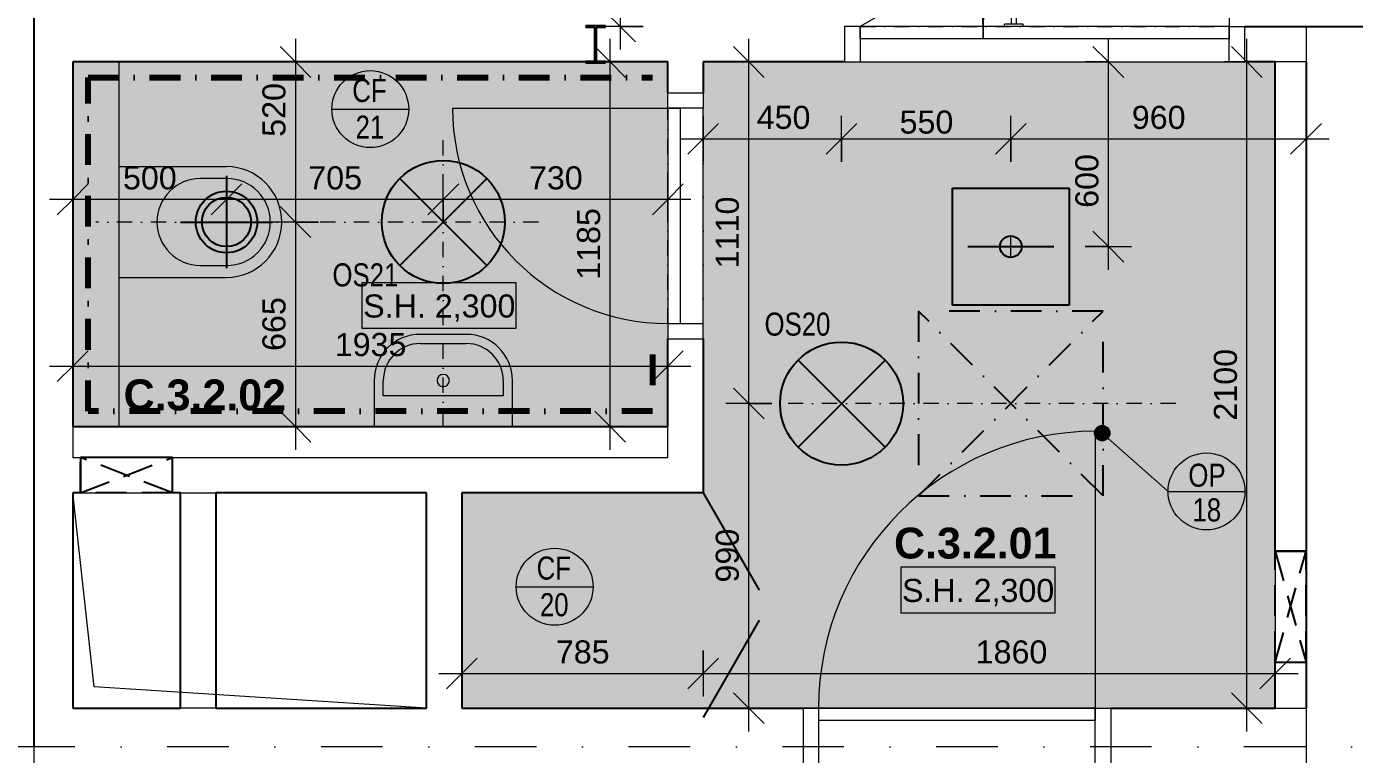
# Model space of a CAD drawing. Header units: millimetres. Extents: x -48393 to -1543, y -7799 to 13735.
# Drawn here: x -36860 to -32542, y -627 to 1738 of the extents above; entities that cross this region are included whole.
import ezdxf

# ---------------------------------------------------------------- set-up
doc = ezdxf.new("R2010")
doc.units = ezdxf.units.MM
for name, pattern in [('ABMV_DashDot_2_2mm-S0_6mm', [110, 50, -30, 0, -30]), ('HA_Dash_3mm-S1mm', [150, 100, -50]), ('HA_DashDot_10mm-S3mm', [500, 200, -150, 0, -150]), ('HA_DashDot_2_2mm-S0_6mm', [110, 50, -30, 0, -30]), ('HA_DashDot_4mm-S1mm', [200, 100, -50, 0, -50])]:
    doc.linetypes.add(name, pattern=pattern)
for name, color, linetype, lineweight in [('-UNDERLAY_A-AREA-____-OTLN', 9, 'Continuous', 25), ('-UNDERLAY_A-DETL-____-OTLN', 9, 'Continuous', 25), ('-UNDERLAY_I-WALL-____-OTLN', 9, 'Continuous', 9), ('-UNDERLAY_P-SANR-FIXT-OTLN', 9, 'Continuous', 9), ('A-____-____-DIMS', 9, 'Continuous', 5), ('A-____-____-DIMS-50', 9, 'Continuous', 5), ('A-AREA-____-IDEN', 9, 'Continuous', 9), ('A-CLNG-____-IDEN', 9, 'Continuous', 9), ('A-CLNG-____-PATT', 9, 'Continuous', 9), ('A-DETL-____-OTLN', 9, 'Continuous', 25), ('A-DETL-____-THIN', 9, 'Continuous', 9), ('A-DETL-GENF-OTLN', 9, 'Continuous', 9), ('A-DOOR-____-MCUT', 9, 'HA_DashDot_2_2mm-S0_6mm', 9), ('A-DOOR-____-OTLN', 9, 'Continuous', 9), ('A-DOOR-FRAM-OTLN', 9, 'Continuous', 9), ('A-FLOR-____-OVHD', 9, 'HA_DashDot_4mm-S1mm', 25), ('A-GENM-____-IDEN', 9, 'Continuous', 9), ('A-GENM-____-MCUT', 9, 'HA_Dash_3mm-S1mm', 25), ('A-GENM-____-OTLN', 9, 'Continuous', 9), ('A-WALL-____-MCUT', 9, 'Continuous', 9), ('E-LITE-EQPM-IDEN', 9, 'Continuous', 9), ('E-LITE-EQPM-OTLN', 9, 'Continuous', 9), ('G-____-____-DIMS', 9, 'Continuous', 5), ('I-WALL-____-MCUT', 9, 'Continuous', 25), ('I-WALL-____-OTLN', 9, 'Continuous', 9), ('M-HVAC-CDFF-OTLN', 9, 'Continuous', 9), ('S-COLS-____-MCUT', 9, 'Continuous', 25), ('S-COLS-____-OTLN', 9, 'Continuous', 9), ('S-GRID-____-OTLN', 9, 'Continuous', 5)]:
    doc.layers.add(name, color=color, linetype=linetype, lineweight=lineweight)
doc.styles.add('Arial_1', font='arial.ttf', dxfattribs={"height": 75})
doc.styles.add('Arial_2', font='arial.ttf', dxfattribs={"width": 0.8, "height": 75})
doc.styles.add('Arial_B', font='arialbd.ttf', dxfattribs={"height": 100})
doc.dimstyles.new('Inner_Dimensions', dxfattribs={"dimscale": 304.8, "dimtxt": 76.519455, "dimasz": 0.328084, "dimexe": 0.246063, "dimexo": 0.0625, "dimgap": 0.032808, "dimtad": 1, "dimdec": 0, "dimzin": 0, "dimdsep": 46, "dimtxsty": 'Arial_1', "dimblk1": 'OBLIQUE', "dimblk2": 'OBLIQUE', "dimsah": 1, "dimcen": 0.09, "dimdle": 0.246063, "dimazin": 0, "dimtfac": 1, "dimtdec": 4, "dimtix": 1, "dimtmove": 0, "dimatfit": 3, "dimfxl": 0.246063, "dimfxlon": 1, "dimtvp": 1, "dimtolj": 1, "dimtzin": 0, "dimlwd": 9, "dimlwe": 9, "dimarcsym": 2})
doc.dimstyles.new('Inner_Dimensions_1', dxfattribs={"dimscale": 304.8, "dimtxt": 76.519455, "dimasz": 0.328084, "dimexe": 0.246063, "dimexo": 0.0625, "dimgap": 0.032808, "dimtad": 1, "dimdec": 0, "dimzin": 0, "dimdsep": 46, "dimtxsty": 'Arial_1', "dimblk1": 'OBLIQUE', "dimblk2": 'OBLIQUE', "dimsah": 1, "dimcen": 0.09, "dimdle": 0.246063, "dimazin": 0, "dimtfac": 1, "dimtdec": 4, "dimtix": 1, "dimtmove": 2, "dimatfit": 3, "dimfxl": 0.246063, "dimfxlon": 1, "dimtvp": 1, "dimtolj": 1, "dimtzin": 0, "dimlwd": 9, "dimlwe": 9, "dimarcsym": 2})

# ---------------------------------------------------------------- blocks, each defined once
blk = doc.blocks.new('ABMV_Toilet_WallHung - Default-1928450-DPS_3NP-C')
at = {"layer": '-UNDERLAY_P-SANR-FIXT-OTLN'}
for p, q in [((-55, 75), (-55, 424.6)), ((-16.3, 426.2), (-16.3, 340.3)), ((266.3, 340.3), (266.3, 426.2)), ((305, 75), (305, 424.6))]:
    blk.add_line(p, q, dxfattribs=at)
for centre, radius, start, end in [((125, 424.6), 180, 0, 180), ((125, 426.2), 141.3, 360, 180), ((125, 340.3), 141.3, 180, 360)]:
    blk.add_arc(centre, radius, start, end, dxfattribs=at)
blk = doc.blocks.new('ABMV_WashBasin_Generic - 450x300-1903976-DPS_3NP-C')
at = {"layer": '-UNDERLAY_P-SANR-FIXT-OTLN'}
for p, q in [((200, 350), (50, 350)), ((50, 320), (200, 320)), ((-100, 200), (-100, 50)), ((-70, 150), (-70, 200)), ((320, 200), (320, 150)), ((350, 50), (350, 200)), ((320, 150), (-70, 150)), ((-100, 50), (350, 50))]:
    blk.add_line(p, q, dxfattribs=at)
for centre, radius, start, end in [((50, 200), 150, 90, 180), ((200, 200), 150, 360, 90), ((50, 200), 120, 90, 180), ((200, 200), 120, 360, 90), ((125, 200), 20, 90, 270), ((125, 200), 20, 270, 90)]:
    blk.add_arc(centre, radius, start, end, dxfattribs=at)
blk = doc.blocks.new('HA_DR_Double_Swing_Solid - In_BJ_1200x2100_800-1662813-DPS_3NP-C')
at = {"layer": 'A-DOOR-____-MCUT'}
for p, q in [((-600, 57.5), (600, 57.5)), ((-600, -57.5), (600, -57.5))]:
    blk.add_line(p, q, dxfattribs=at)
at = {"layer": 'A-DOOR-____-OTLN', "lineweight": 5}
for p, q in [((600, 857.5), (600, 57.5)), ((-253.6, 257.5), (-600, 57.5))]:
    blk.add_line(p, q, dxfattribs=at)
at = {"layer": 'A-DOOR-____-OTLN'}
for p, q in [((-107.5, 65.5), (-107.5, 115)), ((-107.5, 115), (-5, 115)), ((-92.5, 100), (-92.5, 65.5)), ((-5, 100), (-92.5, 100)), ((-5, 100), (-5, 115)), ((-200, 57.5), (-600, 57.5)), ((-600, 17.5), (-600, 57.5)), ((-200, 17.5), (-200, 57.5)), ((600, 57.5), (-200, 57.5)), ((-200, 57.5), (-200, 17.5)), ((-70, 65.5), (-130, 65.5)), ((-130, 57.5), (-130, 65.5)), ((-70, 57.5), (-70, 65.5)), ((600, 57.5), (600, 17.5)), ((-200, 17.5), (-600, 17.5)), ((600, 17.5), (-200, 17.5))]:
    blk.add_line(p, q, dxfattribs=at)
at = {"layer": 'A-DOOR-____-OTLN', "lineweight": 5}
for centre, radius, start, end in [((600, 57.5), 800, 90, 180), ((-600, 57.5), 400, 360, 30)]:
    blk.add_arc(centre, radius, start, end, dxfattribs=at)
at = {"layer": 'A-DOOR-____-OTLN'}
blk.add_open_spline([(-107.5, 115), (-107.5, 115), (-107.4, 114.9), (-106.9, 114.4), (-106.5, 114), (-106.1, 113.6), (-105.6, 113.1), (-105.2, 112.7), (-104.6, 112.1), (-103.9, 111.4), (-103.3, 110.8), (-102.9, 110.4), (-102.4, 109.9), (-101.9, 109.4), (-101.5, 109), (-101, 108.5), (-100.5, 108), (-100, 107.5), (-99.5, 107), (-99, 106.5), (-98.5, 106), (-98.1, 105.6), (-97.6, 105.1), (-97.1, 104.6), (-96.7, 104.2), (-96.2, 103.7), (-95.8, 103.3), (-95.3, 102.8), (-94.8, 102.3), (-94.4, 101.9), (-93.9, 101.4), (-93.5, 101), (-93.1, 100.6), (-92.6, 100.1), (-92.5, 100), (-92.5, 100)], degree=3, knots=[0, 0, 0, 0, 0.083333, 0.125, 0.166667, 0.208333, 0.229167, 0.25, 0.291667, 0.333333, 0.354167, 0.375, 0.395833, 0.416667, 0.4375, 0.458333, 0.479167, 0.5, 0.520833, 0.541667, 0.5625, 0.583333, 0.604167, 0.625, 0.645833, 0.666667, 0.6875, 0.708333, 0.75, 0.770833, 0.791667, 0.833333, 0.875, 0.916667, 1, 1, 1, 1], dxfattribs=at)
at = {"layer": 'A-DOOR-FRAM-OTLN'}
for p, q in [((-650, 57.5), (-650, -57.5)), ((-600, 57.5), (-650, 57.5)), ((-600, 57.5), (-600, -57.5)), ((600, -57.5), (600, 57.5)), ((600, 57.5), (650, 57.5)), ((650, 57.5), (650, -57.5)), ((-650, -57.5), (-600, -57.5)), ((-600, -57.5), (600, -57.5)), ((650, -57.5), (600, -57.5))]:
    blk.add_line(p, q, dxfattribs=at)
blk = doc.blocks.new('HA_DR_Single_Swing_Solid - In_BJ_700x2100-2040355-DPS_3NP-C')
at = {"layer": 'A-DOOR-____-MCUT'}
for p, q in [((-350, 57.5), (350, 57.5)), ((-350, -57.5), (350, -57.5))]:
    blk.add_line(p, q, dxfattribs=at)
at = {"layer": 'A-DOOR-____-OTLN', "lineweight": 5}
blk.add_line((350, 757.5), (350, 57.5), dxfattribs=at)
at = {"layer": 'A-DOOR-____-OTLN'}
for p, q in [((350, 57.5), (-350, 57.5)), ((-350, 57.5), (-350, 17.5)), ((350, 57.5), (350, 17.5)), ((350, 17.5), (-350, 17.5))]:
    blk.add_line(p, q, dxfattribs=at)
at = {"layer": 'A-DOOR-____-OTLN', "lineweight": 5}
blk.add_arc((350, 57.5), 700, 90, 180, dxfattribs=at)
at = {"layer": 'A-DOOR-FRAM-OTLN'}
for p, q in [((-400, 57.5), (-400, -57.5)), ((-350, 57.5), (-400, 57.5)), ((-350, 57.5), (-350, -57.5)), ((350, -57.5), (350, 57.5)), ((350, 57.5), (400, 57.5)), ((400, 57.5), (400, -57.5)), ((-400, -57.5), (-350, -57.5)), ((-350, -57.5), (350, -57.5)), ((400, -57.5), (350, -57.5))]:
    blk.add_line(p, q, dxfattribs=at)
blk = doc.blocks.new('HA_GM_Shaft_Rectangle - Default-2056011-DPS_3NP-C')
at = {"layer": 'A-DETL-GENF-OTLN'}
for p, q in [((70, -70), (700, 0)), ((0, -1150), (70, -70))]:
    blk.add_line(p, q, dxfattribs=at)
at = {"layer": 'A-GENM-____-OTLN'}
for p, q in [((0, -1150), (0, 0)), ((0, 0), (700, 0)), ((700, 0), (700, -1150)), ((700, -1150), (0, -1150))]:
    blk.add_line(p, q, dxfattribs=at)
blk = doc.blocks.new('HA_LF_GenericSymbol - OS21_koupelna-1935287-DPS_3NP-C')
at = {"layer": 'E-LITE-EQPM-OTLN', "color": 11, "lineweight": 25}
for p, q in [((141.4, 141.4), (-141.4, -141.4)), ((-141.4, 141.4), (141.4, -141.4))]:
    blk.add_line(p, q, dxfattribs=at)
blk.add_circle((0, 0), 200, dxfattribs=at)
blk = doc.blocks.new('HA_LF_GenericSymbol - OS20_chodby-1935301-DPS_3NP-C')
at = {"layer": 'E-LITE-EQPM-OTLN', "color": 11, "lineweight": 25}
for p, q in [((141.4, 141.4), (-141.4, -141.4)), ((-141.4, 141.4), (141.4, -141.4))]:
    blk.add_line(p, q, dxfattribs=at)
blk.add_circle((0, 0), 200, dxfattribs=at)
blk = doc.blocks.new('HA_DR_Single_Swing_Solid - In_BJ_900x2100_Vstup-2040228-DPS_3NP-C')
at = {"layer": 'A-DOOR-____-MCUT'}
for p, q in [((-450, 125), (450, 125)), ((-450, -125), (450, -125))]:
    blk.add_line(p, q, dxfattribs=at)
at = {"layer": 'A-DOOR-____-OTLN', "lineweight": 5}
blk.add_line((450, 1025), (450, 125), dxfattribs=at)
at = {"layer": 'A-DOOR-____-OTLN'}
for p, q in [((-500, 125), (500, 125)), ((450, 125), (-450, 125)), ((-450, 125), (-450, 85)), ((450, 125), (450, 85)), ((450, 85), (-450, 85)), ((-500, -125), (500, -125))]:
    blk.add_line(p, q, dxfattribs=at)
at = {"layer": 'A-DOOR-____-OTLN', "lineweight": 5}
blk.add_arc((450, 125), 900, 90, 180, dxfattribs=at)
at = {"layer": 'A-DOOR-FRAM-OTLN'}
for p, q in [((-500, 125), (-500, -125)), ((-450, 125), (-500, 125)), ((-450, 125), (-450, -125)), ((450, -125), (450, 125)), ((450, 125), (500, 125)), ((500, 125), (500, -125)), ((-500, -125), (-450, -125)), ((-450, -125), (450, -125)), ((500, -125), (450, -125))]:
    blk.add_line(p, q, dxfattribs=at)
blk = doc.blocks.new('HA_GM_Tiling_LineBased - Generic Tiles-1987006-DPS_3NP-C')
at = {"layer": 'A-GENM-____-OTLN', "linetype": 'HA_DashDot_4mm-S1mm', "lineweight": 80}
blk.add_line((50, -50), (235, -50), dxfattribs=at)
blk = doc.blocks.new('HA_GM_Tiling_LineBased - Generic Tiles-1987007-DPS_3NP-C')
at = {"layer": 'A-GENM-____-OTLN', "linetype": 'HA_DashDot_4mm-S1mm', "lineweight": 80}
blk.add_line((50, -50), (1885, -50), dxfattribs=at)
blk = doc.blocks.new('HA_GM_Tiling_LineBased - Generic Tiles-1987008-DPS_3NP-C')
at = {"layer": 'A-GENM-____-OTLN', "linetype": 'HA_DashDot_4mm-S1mm', "lineweight": 80}
blk.add_line((50, -50), (1135, -50), dxfattribs=at)
blk = doc.blocks.new('HA_VZT_GenericSymbol - Default-1930925-DPS_3NP-C')
at = {"layer": 'M-HVAC-CDFF-OTLN', "color": 92, "lineweight": 25}
for p, q in [((0, 150), (0, -150)), ((-150, 0), (150, 0))]:
    blk.add_line(p, q, dxfattribs=at)
for radius in [100, 80]:
    blk.add_circle((0, 0), radius, dxfattribs=at)
blk = doc.blocks.new('HA_GM_Opening_Rectangle_WallBased - Default-1970916-DPS_3NP-C')
at = {"layer": 'A-GENM-____-MCUT'}
for p, q in [((305, 50), (-55, -50)), ((-55, 50), (305, -50)), ((-55, 50), (-55, -50)), ((-55, 50), (305, 50)), ((305, 50), (305, -50)), ((-55, -50), (305, -50))]:
    blk.add_line(p, q, dxfattribs=at)
blk = doc.blocks.new('HA_sCO_I_Parallel - IPE 120-1977680-DPS_3NP-C')
at = {"layer": 'S-COLS-____-MCUT'}
for p, q in [((32, 60), (-32, 60)), ((-32, 60), (-32, 55.6)), ((-32, 55.6), (-3.15, 55.6)), ((-3.15, 55.6), (-3.15, -55.6)), ((3.15, 55.6), (32, 55.6)), ((3.15, -55.6), (3.15, 55.6)), ((32, 55.6), (32, 60)), ((-32, -55.6), (-32, -60)), ((-3.15, -55.6), (-32, -55.6)), ((-32, -60), (32, -60)), ((32, -55.6), (3.15, -55.6)), ((32, -60), (32, -55.6))]:
    blk.add_line(p, q, dxfattribs=at)
blk = doc.blocks.new('HA_GM_Opening_Rectangle_WallBased - Default-2067784-DPS_3NP-C')
at = {"layer": 'A-GENM-____-MCUT'}
for p, q in [((275, 57.8), (-25, -57.5)), ((-25, 57.8), (275, -57.5)), ((-25, 57.8), (-25, -57.5)), ((-25, 57.8), (275, 57.8)), ((275, 57.8), (275, -57.5)), ((-25, -57.5), (275, -57.5))]:
    blk.add_line(p, q, dxfattribs=at)
blk = doc.blocks.new('DIMBLOCK13-DPS_3NP-C')
at = {"layer": 'A-____-____-DIMS-50', "lineweight": 9, "transparency": 16777216}
for p, q in [((-35504.9, 1101.8), (-35504.9, 1251.8)), ((-35504.9, 1176.8), (-35454.9, 1226.8)), ((-34774.9, 1101.8), (-34774.9, 1251.8)), ((-34774.9, 1176.8), (-34724.9, 1226.8)), ((-35504.9, 1176.8), (-35554.9, 1126.8)), ((-34699.9, 1176.8), (-35504.9, 1176.8)), ((-35504.9, 1176.8), (-35504.9, 1101.8)), ((-34774.9, 1176.8), (-34824.9, 1126.8)), ((-34774.9, 1176.8), (-34774.9, 1101.8))]:
    blk.add_line(p, q, dxfattribs=at)
at = {"layer": 'A-____-____-DIMS-50', "color": 0, "lineweight": 9, "transparency": 16777216, "insert": (-35226.4, 1284.2), "char_height": 75, "width": 207.662, "attachment_point": 1, "line_spacing_factor": 0.941778, "style": 'Arial_1'}
blk.add_mtext('730', dxfattribs=at)
blk = doc.blocks.new('_Oblique')
at = {"color": 0, "linetype": 'ByBlock', "lineweight": -2}
blk.add_line((-0.5, -0.5), (0.5, 0.5), dxfattribs=at)
blk = doc.blocks.new('DIMBLOCK14-DPS_3NP-C')
at = {"layer": 'A-____-____-DIMS-50', "lineweight": 9, "transparency": 16777216}
for p, q in [((-36209.9, 1101.8), (-36209.9, 1251.8)), ((-36209.9, 1176.8), (-36159.9, 1226.8)), ((-35504.9, 1101.8), (-35504.9, 1251.8)), ((-35504.9, 1176.8), (-35454.9, 1226.8)), ((-36209.9, 1176.8), (-36259.9, 1126.8)), ((-35504.9, 1176.8), (-36209.9, 1176.8)), ((-36209.9, 1176.8), (-36209.9, 1101.8)), ((-35504.9, 1176.8), (-35554.9, 1126.8)), ((-35504.9, 1176.8), (-35504.9, 1101.8))]:
    blk.add_line(p, q, dxfattribs=at)
at = {"layer": 'A-____-____-DIMS-50', "color": 0, "lineweight": 9, "transparency": 16777216, "insert": (-35943.9, 1284.2), "char_height": 75, "width": 207.662, "attachment_point": 1, "line_spacing_factor": 0.941778, "style": 'Arial_1'}
blk.add_mtext('705', dxfattribs=at)
blk = doc.blocks.new('DIMBLOCK15-DPS_3NP-C')
at = {"layer": 'A-____-____-DIMS-50', "lineweight": 9, "transparency": 16777216}
for p, q in [((-36709.9, 1101.8), (-36709.9, 1251.8)), ((-36709.9, 1176.8), (-36659.9, 1226.8)), ((-36209.9, 1101.8), (-36209.9, 1251.8)), ((-36209.9, 1176.8), (-36159.9, 1226.8)), ((-36209.9, 1176.8), (-36784.9, 1176.8)), ((-36709.9, 1176.8), (-36759.9, 1126.8)), ((-36709.9, 1176.8), (-36709.9, 1101.8)), ((-36209.9, 1176.8), (-36259.9, 1126.8)), ((-36209.9, 1176.8), (-36209.9, 1101.8))]:
    blk.add_line(p, q, dxfattribs=at)
at = {"layer": 'A-____-____-DIMS-50', "color": 0, "lineweight": 9, "transparency": 16777216, "insert": (-36546.4, 1284.2), "char_height": 75, "width": 207.662, "attachment_point": 1, "line_spacing_factor": 0.941778, "style": 'Arial_1'}
blk.add_mtext('500', dxfattribs=at)
blk = doc.blocks.new('DIMBLOCK16-DPS_3NP-C')
at = {"layer": 'A-____-____-DIMS-50', "lineweight": 9, "transparency": 16777216}
for p, q in [((-35985.7, 1698.2), (-35985.7, 1103.2)), ((-35985.7, 1623.2), (-36035.7, 1673.2)), ((-35910.7, 1623.2), (-36060.7, 1623.2)), ((-35985.7, 1623.2), (-35935.7, 1573.2)), ((-35985.7, 1623.2), (-35910.7, 1623.2)), ((-35985.7, 1103.2), (-36035.7, 1153.2)), ((-35910.7, 1103.2), (-36060.7, 1103.2)), ((-35985.7, 1103.2), (-35935.7, 1053.2)), ((-35985.7, 1103.2), (-35910.7, 1103.2))]:
    blk.add_line(p, q, dxfattribs=at)
at = {"layer": 'A-____-____-DIMS-50', "color": 0, "lineweight": 9, "transparency": 16777216, "insert": (-36093.1, 1380), "char_height": 75, "width": 207.662, "attachment_point": 1, "rotation": 90, "line_spacing_factor": 0.941778, "style": 'Arial_1'}
blk.add_mtext('520', dxfattribs=at)
blk = doc.blocks.new('DIMBLOCK17-DPS_3NP-C')
at = {"layer": 'A-____-____-DIMS-50', "lineweight": 9, "transparency": 16777216}
for p, q in [((-35985.7, 1103.2), (-36035.7, 1153.2)), ((-35910.7, 1103.2), (-36060.7, 1103.2)), ((-35985.7, 1103.2), (-35985.7, 363.2)), ((-35985.7, 1103.2), (-35935.7, 1053.2)), ((-35985.7, 1103.2), (-35910.7, 1103.2)), ((-35985.7, 438.2), (-36035.7, 488.2)), ((-35910.7, 438.2), (-36060.7, 438.2)), ((-35985.7, 438.2), (-35935.7, 388.2)), ((-35985.7, 438.2), (-35910.7, 438.2))]:
    blk.add_line(p, q, dxfattribs=at)
at = {"layer": 'A-____-____-DIMS-50', "color": 0, "lineweight": 9, "transparency": 16777216, "insert": (-36093.1, 684.2), "char_height": 75, "width": 207.662, "attachment_point": 1, "rotation": 90, "line_spacing_factor": 0.941778, "style": 'Arial_1'}
blk.add_mtext('665', dxfattribs=at)
blk = doc.blocks.new('DIMBLOCK18-DPS_3NP-C')
at = {"layer": 'A-____-____-DIMS-50', "lineweight": 9, "transparency": 16777216}
for p, q in [((-34659.9, 1448.3), (-34659.9, 1298.3)), ((-34659.9, 1373.3), (-34659.9, 1448.3)), ((-34209.9, 1298.3), (-34209.9, 1448.3)), ((-34659.9, 1373.3), (-34609.9, 1423.3)), ((-34209.9, 1373.3), (-34159.9, 1423.3)), ((-34734.9, 1373.3), (-34209.9, 1373.3)), ((-34659.9, 1373.3), (-34709.9, 1323.3)), ((-34209.9, 1373.3), (-34259.9, 1323.3)), ((-34209.9, 1373.3), (-34209.9, 1298.3))]:
    blk.add_line(p, q, dxfattribs=at)
at = {"layer": 'A-____-____-DIMS-50', "color": 0, "lineweight": 9, "transparency": 16777216, "insert": (-34485.9, 1480.7), "char_height": 75, "width": 207.662, "attachment_point": 1, "line_spacing_factor": 0.941778, "style": 'Arial_1'}
blk.add_mtext('450', dxfattribs=at)
blk = doc.blocks.new('DIMBLOCK19-DPS_3NP-C')
at = {"layer": 'A-____-____-DIMS-50', "lineweight": 9, "transparency": 16777216}
for p, q in [((-34209.9, 1298.3), (-34209.9, 1448.3)), ((-33659.7, 1298.3), (-33659.7, 1448.3)), ((-34209.9, 1373.3), (-34159.9, 1423.3)), ((-33659.7, 1373.3), (-33609.7, 1423.3)), ((-34209.9, 1373.3), (-34259.9, 1323.3)), ((-34209.9, 1373.3), (-33659.7, 1373.3)), ((-34209.9, 1373.3), (-34209.9, 1298.3)), ((-33659.7, 1373.3), (-33709.7, 1323.3)), ((-33659.7, 1373.3), (-33659.7, 1298.3))]:
    blk.add_line(p, q, dxfattribs=at)
at = {"layer": 'A-____-____-DIMS-50', "color": 0, "lineweight": 9, "transparency": 16777216, "insert": (-34021.3, 1465.5), "char_height": 75, "width": 207.662, "attachment_point": 1, "line_spacing_factor": 0.941778, "style": 'Arial_1'}
blk.add_mtext('550', dxfattribs=at)
blk = doc.blocks.new('DIMBLOCK20-DPS_3NP-C')
at = {"layer": 'A-____-____-DIMS-50', "lineweight": 9, "transparency": 16777216}
for p, q in [((-33659.7, 1298.3), (-33659.7, 1448.3)), ((-32699.9, 1448.3), (-32699.9, 1298.3)), ((-32699.9, 1373.3), (-32699.9, 1448.3)), ((-33659.7, 1373.3), (-33609.7, 1423.3)), ((-32699.9, 1373.3), (-32649.9, 1423.3)), ((-33659.7, 1373.3), (-33709.7, 1323.3)), ((-33659.7, 1373.3), (-32624.9, 1373.3)), ((-33659.7, 1373.3), (-33659.7, 1298.3)), ((-32699.9, 1373.3), (-32749.9, 1323.3))]:
    blk.add_line(p, q, dxfattribs=at)
at = {"layer": 'A-____-____-DIMS-50', "color": 0, "lineweight": 9, "transparency": 16777216, "insert": (-33266.3, 1480.7), "char_height": 75, "width": 207.662, "attachment_point": 1, "line_spacing_factor": 0.941778, "style": 'Arial_1'}
blk.add_mtext('960', dxfattribs=at)
blk = doc.blocks.new('DIMBLOCK21-DPS_3NP-C')
at = {"layer": 'A-____-____-DIMS-50', "lineweight": 9, "transparency": 16777216}
for p, q in [((-34511.7, 513.2), (-34561.7, 563.2)), ((-34436.7, 513.2), (-34586.7, 513.2)), ((-34511.7, -551.8), (-34511.7, 513.2)), ((-34511.7, 513.2), (-34461.7, 463.2)), ((-34511.7, 513.2), (-34436.7, 513.2)), ((-34511.7, -476.8), (-34561.7, -426.8)), ((-34586.7, -476.8), (-34436.7, -476.8)), ((-34511.7, -476.8), (-34586.7, -476.8)), ((-34511.7, -476.8), (-34461.7, -526.8))]:
    blk.add_line(p, q, dxfattribs=at)
at = {"layer": 'A-____-____-DIMS-50', "color": 0, "lineweight": 9, "transparency": 16777216, "insert": (-34619.1, -68.3), "char_height": 75, "width": 207.662, "attachment_point": 1, "rotation": 90, "line_spacing_factor": 0.941778, "style": 'Arial_1'}
blk.add_mtext('990', dxfattribs=at)
blk = doc.blocks.new('DIMBLOCK22-DPS_3NP-C')
at = {"layer": 'A-____-____-DIMS-50', "lineweight": 9, "transparency": 16777216}
for p, q in [((-34511.7, 513.2), (-34511.7, 1698.2)), ((-34511.7, 1623.2), (-34561.7, 1673.2)), ((-34436.7, 1623.2), (-34586.7, 1623.2)), ((-34511.7, 1623.2), (-34461.7, 1573.2)), ((-34511.7, 1623.2), (-34436.7, 1623.2)), ((-34511.7, 513.2), (-34561.7, 563.2)), ((-34436.7, 513.2), (-34586.7, 513.2)), ((-34511.7, 513.2), (-34461.7, 463.2)), ((-34511.7, 513.2), (-34436.7, 513.2))]:
    blk.add_line(p, q, dxfattribs=at)
at = {"layer": 'A-____-____-DIMS-50', "color": 0, "lineweight": 9, "transparency": 16777216, "insert": (-34619.1, 952.8), "char_height": 75, "width": 276.883, "attachment_point": 1, "rotation": 90, "line_spacing_factor": 0.941778, "style": 'Arial_1'}
blk.add_mtext('1110', dxfattribs=at)
blk = doc.blocks.new('DIMBLOCK56-DPS_3NP-C')
at = {"layer": 'A-____-____-DIMS-50', "lineweight": 9, "transparency": 16777216}
for p, q in [((-34930.3, 3418.2), (-34980.3, 3468.2)), ((-34930.3, 3493.2), (-34930.3, 1663.2)), ((-34855.3, 3418.2), (-35005.3, 3418.2)), ((-34930.3, 3418.2), (-34880.3, 3368.2)), ((-34930.3, 3418.2), (-34855.3, 3418.2)), ((-34930.3, 1738.2), (-34980.3, 1788.2)), ((-34855.3, 1738.2), (-35005.3, 1738.2)), ((-34930.3, 1738.2), (-34880.3, 1688.2)), ((-34930.3, 1738.2), (-34855.3, 1738.2))]:
    blk.add_line(p, q, dxfattribs=at)
at = {"layer": 'A-____-____-DIMS-50', "color": 0, "lineweight": 9, "transparency": 16777216, "insert": (-35037.7, 2353.1), "char_height": 75, "width": 276.883, "attachment_point": 1, "rotation": 90, "line_spacing_factor": 0.941778, "style": 'Arial_1'}
blk.add_mtext('1680', dxfattribs=at)
blk = doc.blocks.new('Spot Elevations - Generic-448778-DPS_3NP-C')
at = {"layer": 'G-____-____-DIMS', "lineweight": 9}
for p, q in [((-5, 0), (-5, 3)), ((-5, 3), (5, 3)), ((5, 3), (5, 0)), ((5, 0), (-5, 0))]:
    blk.add_line(p, q, dxfattribs=at)
blk = doc.blocks.new('HA_Tag_Ceiling - Group _ Type Mark-1700485-DPS_3NP-C')
at = {"layer": 'A-CLNG-____-IDEN'}
blk.add_line((-2.5, 0), (2.5, 0), dxfattribs=at)
blk.add_circle((0, 0), 2.5, dxfattribs=at)
blk = doc.blocks.new('DIMBLOCK92-DPS_3NP-C')
at = {"layer": 'A-____-____-DIMS-50', "lineweight": 9, "transparency": 16777216}
for p, q in [((-33342.5, 948.2), (-33342.5, 1698.2)), ((-33342.5, 1623.2), (-33392.5, 1673.2)), ((-33417.5, 1623.2), (-33267.5, 1623.2)), ((-33342.5, 1623.2), (-33417.5, 1623.2)), ((-33342.5, 1623.2), (-33292.5, 1573.2)), ((-33342.5, 1023.2), (-33392.5, 1073.2)), ((-33417.5, 1023.2), (-33267.5, 1023.2)), ((-33342.5, 1023.2), (-33417.5, 1023.2)), ((-33342.5, 1023.2), (-33292.5, 973.2))]:
    blk.add_line(p, q, dxfattribs=at)
at = {"layer": 'A-____-____-DIMS-50', "color": 0, "lineweight": 9, "transparency": 16777216, "insert": (-33449.9, 1149.2), "char_height": 75, "width": 207.662, "attachment_point": 1, "rotation": 90, "line_spacing_factor": 0.941778, "style": 'Arial_1'}
blk.add_mtext('600', dxfattribs=at)
blk = doc.blocks.new('HA_TAG_GM_Products - Generic-588599-DPS_3NP-C')
at = {"layer": 'A-GENM-____-IDEN'}
blk.add_line((-2.5, 0), (2.5, 0), dxfattribs=at)
blk.add_circle((0, 0), 2.5, dxfattribs=at)
blk = doc.blocks.new('DIMBLOCK114-DPS_3NP-C')
at = {"layer": 'A-____-____-DIMS-50', "lineweight": 9, "transparency": 16777216}
for p, q in [((-32892.1, -551.8), (-32892.1, 1698.2)), ((-32892.1, 1623.2), (-32942.1, 1673.2)), ((-32967.1, 1623.2), (-32817.1, 1623.2)), ((-32892.1, 1623.2), (-32967.1, 1623.2)), ((-32892.1, 1623.2), (-32842.1, 1573.2)), ((-32892.1, -476.8), (-32942.1, -426.8)), ((-32967.1, -476.8), (-32817.1, -476.8)), ((-32892.1, -476.8), (-32967.1, -476.8)), ((-32892.1, -476.8), (-32842.1, -526.8))]:
    blk.add_line(p, q, dxfattribs=at)
at = {"layer": 'A-____-____-DIMS-50', "color": 0, "lineweight": 9, "transparency": 16777216, "insert": (-32999.5, 457.8), "char_height": 75, "width": 276.883, "attachment_point": 1, "rotation": 90, "line_spacing_factor": 0.941778, "style": 'Arial_1'}
blk.add_mtext('2100', dxfattribs=at)
blk = doc.blocks.new('DIMBLOCK115-DPS_3NP-C')
at = {"layer": 'A-____-____-DIMS-50', "lineweight": 9, "transparency": 16777216}
for p, q in [((-35444.9, -288.7), (-35444.9, -438.7)), ((-35444.9, -363.7), (-35444.9, -288.7)), ((-34659.9, -288.7), (-34659.9, -438.7)), ((-34659.9, -363.7), (-34659.9, -288.7)), ((-35444.9, -363.7), (-35394.9, -313.7)), ((-34659.9, -363.7), (-34609.9, -313.7)), ((-35519.9, -363.7), (-34659.9, -363.7)), ((-35444.9, -363.7), (-35494.9, -413.7)), ((-34659.9, -363.7), (-34709.9, -413.7))]:
    blk.add_line(p, q, dxfattribs=at)
at = {"layer": 'A-____-____-DIMS-50', "color": 0, "lineweight": 9, "transparency": 16777216, "insert": (-35138.9, -256.3), "char_height": 75, "width": 207.662, "attachment_point": 1, "line_spacing_factor": 0.941778, "style": 'Arial_1'}
blk.add_mtext('785', dxfattribs=at)
blk = doc.blocks.new('DIMBLOCK116-DPS_3NP-C')
at = {"layer": 'A-____-____-DIMS-50', "lineweight": 9, "transparency": 16777216}
for p, q in [((-34659.9, -288.7), (-34659.9, -438.7)), ((-34659.9, -363.7), (-34659.9, -288.7)), ((-32799.9, -288.7), (-32799.9, -438.7)), ((-32799.9, -363.7), (-32799.9, -288.7)), ((-34659.9, -363.7), (-34609.9, -313.7)), ((-32799.9, -363.7), (-32749.9, -313.7)), ((-34659.9, -363.7), (-34709.9, -413.7)), ((-34659.9, -363.7), (-32724.9, -363.7)), ((-32799.9, -363.7), (-32849.9, -413.7))]:
    blk.add_line(p, q, dxfattribs=at)
at = {"layer": 'A-____-____-DIMS-50', "color": 0, "lineweight": 9, "transparency": 16777216, "insert": (-33773.9, -256.3), "char_height": 75, "width": 276.883, "attachment_point": 1, "line_spacing_factor": 0.941778, "style": 'Arial_1'}
blk.add_mtext('1860', dxfattribs=at)
blk = doc.blocks.new('DIMBLOCK117-DPS_3NP-C')
at = {"layer": 'A-____-____-DIMS-50', "lineweight": 9, "transparency": 16777216}
for p, q in [((-34962.7, 363.2), (-34962.7, 1698.2)), ((-34962.7, 1623.2), (-35012.7, 1673.2)), ((-35037.7, 1623.2), (-34887.7, 1623.2)), ((-34962.7, 1623.2), (-35037.7, 1623.2)), ((-34962.7, 1623.2), (-34912.7, 1573.2)), ((-34962.7, 438.2), (-35012.7, 488.2)), ((-35037.7, 438.2), (-34887.7, 438.2)), ((-34962.7, 438.2), (-35037.7, 438.2)), ((-34962.7, 438.2), (-34912.7, 388.2))]:
    blk.add_line(p, q, dxfattribs=at)
at = {"layer": 'A-____-____-DIMS-50', "color": 0, "lineweight": 9, "transparency": 16777216, "insert": (-35070.1, 915.3), "char_height": 75, "width": 276.883, "attachment_point": 1, "rotation": 90, "line_spacing_factor": 0.941778, "style": 'Arial_1'}
blk.add_mtext('1185', dxfattribs=at)
blk = doc.blocks.new('DIMBLOCK118-DPS_3NP-C')
at = {"layer": 'A-____-____-DIMS-50', "lineweight": 9, "transparency": 16777216}
for p, q in [((-36709.9, 710.1), (-36709.9, 560.1)), ((-36709.9, 635.1), (-36709.9, 710.1)), ((-34774.9, 710.1), (-34774.9, 560.1)), ((-34774.9, 635.1), (-34774.9, 710.1)), ((-36709.9, 635.1), (-36659.9, 685.1)), ((-34774.9, 635.1), (-34724.9, 685.1)), ((-36784.9, 635.1), (-34699.9, 635.1)), ((-36709.9, 635.1), (-36759.9, 585.1)), ((-34774.9, 635.1), (-34824.9, 585.1))]:
    blk.add_line(p, q, dxfattribs=at)
at = {"layer": 'A-____-____-DIMS-50', "color": 0, "lineweight": 9, "transparency": 16777216, "insert": (-35857.8, 742.5), "char_height": 75, "width": 276.883, "attachment_point": 1, "line_spacing_factor": 0.941778, "style": 'Arial_1'}
blk.add_mtext('1935', dxfattribs=at)

msp = doc.modelspace()

# ---------------------------------------------------------------- hatches: boundary and pattern name
at = {"layer": 'A-CLNG-____-PATT', "lineweight": 5}
msp.add_hatch(color=256, dxfattribs=at).paths.add_polyline_path([(-36709.9, 438.2), (-34774.9, 438.2), (-34774.9, 1623.2), (-34977.9, 1623.2), (-34977.9, 1620.7), (-35041.9, 1620.7), (-35041.9, 1623.2), (-36709.9, 1623.2), (-36709.9, 1276.6)])
h = msp.add_hatch(color=256, dxfattribs=at)
h.paths.add_polyline_path([(-32799.9, -476.8), (-32799.9, 1623.2), (-34659.9, 1623.2), (-34659.9, 223.2), (-35444.9, 223.2), (-35444.9, -476.8), (-33334.9, -476.8)])
h.paths.add_polyline_path([(-33659.7, 988.2), (-33668.7, 989.4), (-33677.2, 992.9), (-33684.4, 998.4), (-33690, 1005.7), (-33693.5, 1014.1), (-33694.7, 1023.2), (-33693.5, 1032.2), (-33690, 1040.7), (-33684.4, 1047.9), (-33677.2, 1053.5), (-33668.7, 1057), (-33659.7, 1058.2), (-33650.6, 1057), (-33642.2, 1053.5), (-33634.9, 1047.9), (-33629.4, 1040.7), (-33625.9, 1032.2), (-33624.7, 1023.2), (-33625.9, 1014.1), (-33629.4, 1005.7), (-33634.9, 998.4), (-33642.2, 992.9), (-33650.6, 989.4)])
at = {"layer": 'A-DETL-GENF-OTLN'}
msp.add_hatch(color=1, dxfattribs=at).paths.add_polyline_path([(-33659.7, 988.2), (-33650.6, 989.4), (-33642.2, 992.9), (-33634.9, 998.4), (-33629.4, 1005.7), (-33625.9, 1014.1), (-33624.7, 1023.2), (-33625.9, 1032.2), (-33629.4, 1040.7), (-33634.9, 1047.9), (-33642.2, 1053.5), (-33650.6, 1057), (-33659.7, 1058.2), (-33668.7, 1057), (-33677.2, 1053.5), (-33684.4, 1047.9), (-33690, 1040.7), (-33693.5, 1032.2), (-33694.7, 1023.2), (-33693.5, 1014.1), (-33690, 1005.7), (-33684.4, 998.4), (-33677.2, 992.9), (-33668.7, 989.4)])
at = {"layer": 'A-GENM-____-IDEN'}
h = msp.add_hatch(color=256, dxfattribs=at)
edge = h.paths.add_edge_path()
edge.add_arc((-33362.4, 417), 25, 0, 360)

# ---------------------------------------------------------------- linework, layer by layer
at = {"layer": '-UNDERLAY_A-AREA-____-OTLN'}
msp.add_line((-36834.9, -601.8), (-36834.9, 6618.2), dxfattribs=at)
at = {"layer": '-UNDERLAY_A-DETL-____-OTLN'}
for p, q in [((-34659.9, 223.2), (-34477.4, -92.9)), ((-34477.4, -190.7), (-34659.9, -506.8))]:
    msp.add_line(p, q, dxfattribs=at)
at = {"layer": '-UNDERLAY_I-WALL-____-OTLN'}
msp.add_line((-36559.9, 1623.2), (-36559.9, 438.2), dxfattribs=at)
at = {"layer": 'A-DETL-____-OTLN', "linetype": 'ABMV_DashDot_2_2mm-S0_6mm', "lineweight": 5}
for p, q in [((-35504.9, 438.2), (-35504.9, 1398.2)), ((-35194.9, 1103.2), (-36634.9, 1103.2)), ((-33123.3, 513.2), (-34383.3, 513.2))]:
    msp.add_line(p, q, dxfattribs=at)
at = {"layer": 'A-DETL-____-OTLN'}
for p, q in [((-33849.7, 1213.2), (-33469.7, 1213.2)), ((-33849.7, 833.2), (-33849.7, 1213.2)), ((-33469.7, 1213.2), (-33469.7, 833.2)), ((-33799.7, 1023.2), (-33519.7, 1023.2)), ((-33469.7, 833.2), (-33849.7, 833.2))]:
    msp.add_line(p, q, dxfattribs=at)
msp.add_circle((-33659.7, 1023.2), 35, dxfattribs=at)
at = {"layer": 'A-DETL-____-THIN'}
msp.add_line((-33659.7, 988.2), (-33659.7, 1058.2), dxfattribs=at)
for start, end in [(0, 180), (180, 360)]:
    msp.add_arc((-33659.7, 1023.2), 35, start, end, dxfattribs=at)
at = {"layer": 'A-FLOR-____-OVHD'}
for p, q in [((-33359.7, 813.6), (-33959.7, 813.6)), ((-33959.7, 813.6), (-33959.7, 213.6)), ((-33359.7, 213.6), (-33959.7, 813.6)), ((-33959.7, 213.6), (-33359.7, 813.6)), ((-33359.7, 213.6), (-33359.7, 813.6)), ((-33959.7, 213.6), (-33359.7, 213.6))]:
    msp.add_line(p, q, dxfattribs=at)
at = {"layer": 'A-GENM-____-IDEN'}
msp.add_line((-33362.4, 417), (-33148.3, 227.8), dxfattribs=at)
msp.add_circle((-33362.4, 417), 25, dxfattribs=at)
at = {"layer": 'A-WALL-____-MCUT'}
for p, q in [((-32699.9, 1738.2), (-32699.9, 1623.2)), ((-32699.9, 1623.2), (-32799.9, 1623.2)), ((-36709.9, 438.2), (-36709.9, 338.2)), ((-34774.9, 338.2), (-34774.9, 438.2)), ((-32799.9, -476.8), (-32699.9, -476.8)), ((-32699.9, -476.8), (-32699.9, -726.8))]:
    msp.add_line(p, q, dxfattribs=at)
at = {"layer": 'I-WALL-____-MCUT'}
for p, q in [((-32899.9, 1738.2), (-32449.9, 1738.2)), ((-36709.9, 1623.2), (-36709.9, 438.2)), ((-35041.9, 1623.2), (-36709.9, 1623.2)), ((-34774.9, 1623.2), (-34977.9, 1623.2)), ((-34774.9, 1523.2), (-34774.9, 1623.2)), ((-34659.9, 1623.2), (-34659.9, 1523.2)), ((-34199.9, 1623.2), (-34659.9, 1623.2)), ((-32799.9, 1623.2), (-32899.9, 1623.2)), ((-32799.9, 33.3), (-32799.9, 1623.2)), ((-32699.9, 1623.2), (-32699.9, -326.7)), ((-34774.9, 438.2), (-34774.9, 723.2)), ((-34659.9, 723.2), (-34659.9, 223.2)), ((-36709.9, 438.2), (-34774.9, 438.2)), ((-36684.9, 338.2), (-36684.9, 223.2)), ((-36384.9, 338.2), (-36684.9, 338.2)), ((-36384.9, 223.2), (-36384.9, 338.2)), ((-36709.9, 223.2), (-36709.9, -476.8)), ((-36684.9, 223.2), (-36709.9, 223.2)), ((-36359.9, 223.2), (-36384.9, 223.2)), ((-36359.9, -476.8), (-36359.9, 223.2)), ((-36244.9, 223.2), (-36244.9, -476.8)), ((-35559.9, 223.2), (-36244.9, 223.2)), ((-35559.9, -476.8), (-35559.9, 223.2)), ((-34659.9, 223.2), (-35444.9, 223.2)), ((-35444.9, 223.2), (-35444.9, -476.8)), ((-32699.9, 33.3), (-32799.9, 33.3)), ((-32799.9, -476.8), (-32799.9, -326.7)), ((-32799.9, -326.7), (-32699.9, -326.7)), ((-32699.9, -326.7), (-32699.9, -476.8)), ((-36709.9, -476.8), (-36359.9, -476.8)), ((-36244.9, -476.8), (-35559.9, -476.8)), ((-35444.9, -476.8), (-34334.9, -476.8)), ((-33334.9, -476.8), (-32799.9, -476.8))]:
    msp.add_line(p, q, dxfattribs=at)
at = {"layer": 'I-WALL-____-OTLN'}
for p, q in [((-36709.9, 338.2), (-36684.9, 338.2)), ((-36384.9, 338.2), (-34774.9, 338.2)), ((-36684.9, 223.2), (-36384.9, 223.2)), ((-32799.9, 33.3), (-32799.9, -326.7))]:
    msp.add_line(p, q, dxfattribs=at)
at = {"layer": 'S-GRID-____-OTLN', "linetype": 'HA_DashDot_10mm-S3mm', "lineweight": 9}
for p, q in [((-36834.9, -6198.9), (-36834.9, 12134.7)), ((-22199.7, -601.8), (-46792.8, -601.8))]:
    msp.add_line(p, q, dxfattribs=at)

# ---------------------------------------------------------------- block references
at = {"layer": '-UNDERLAY_P-SANR-FIXT-OTLN', "rotation": 269.9999999999996}
msp.add_blockref('ABMV_Toilet_WallHung - Default-1928450-DPS_3NP-C', (-36634.9, 1228.2), dxfattribs=at)
at = {"layer": '-UNDERLAY_P-SANR-FIXT-OTLN'}
msp.add_blockref('ABMV_WashBasin_Generic - 450x300-1903976-DPS_3NP-C', (-35629.9, 388.2), dxfattribs=at)
at = {"layer": 'A-CLNG-____-IDEN', "xscale": 49.99999999999998, "yscale": 49.99999999999998, "zscale": 49.99999999999998}
for p in [(-35742.4, 1470), (-35142.9, -81.9)]:
    msp.add_blockref('HA_Tag_Ceiling - Group _ Type Mark-1700485-DPS_3NP-C', p, dxfattribs=at)
at = {"layer": 'A-DOOR-____-OTLN'}
for name, p in [('HA_DR_Double_Swing_Solid - In_BJ_1200x2100_800-1662813-DPS_3NP-C', (-33549.9, 1680.7)), ('HA_DR_Single_Swing_Solid - In_BJ_900x2100_Vstup-2040228-DPS_3NP-C', (-33834.9, -601.8))]:
    msp.add_blockref(name, p, dxfattribs=at)
at = {"layer": 'A-DOOR-____-OTLN', "rotation": 90.00000000000021}
msp.add_blockref('HA_DR_Single_Swing_Solid - In_BJ_700x2100-2040355-DPS_3NP-C', (-34717.4, 1123.2), dxfattribs=at)
at = {"layer": 'A-GENM-____-IDEN', "xscale": 49.99999999999998, "yscale": 49.99999999999998, "zscale": 49.99999999999998}
msp.add_blockref('HA_TAG_GM_Products - Generic-588599-DPS_3NP-C', (-33023.3, 227.8), dxfattribs=at)
at = {"layer": 'A-GENM-____-OTLN', "linetype": 'HA_DashDot_4mm-S1mm', "lineweight": 80}
for name, p, rotation in [('HA_GM_Tiling_LineBased - Generic Tiles-1987008-DPS_3NP-C', (-36709.9, 438.2), 90), ('HA_GM_Tiling_LineBased - Generic Tiles-1987006-DPS_3NP-C', (-34774.9, 723.2), 270), ('HA_GM_Tiling_LineBased - Generic Tiles-1987007-DPS_3NP-C', (-34774.9, 438.2), 180)]:
    msp.add_blockref(name, p, dxfattribs=dict(at, rotation=rotation))
msp.add_blockref('HA_GM_Tiling_LineBased - Generic Tiles-1987007-DPS_3NP-C', (-36709.9, 1623.2), dxfattribs=at)
at = {"layer": 'A-GENM-____-OTLN'}
for name, p, rotation in [('HA_GM_Opening_Rectangle_WallBased - Default-2067784-DPS_3NP-C', (-36409.9, 280.7), 180), ('HA_GM_Opening_Rectangle_WallBased - Default-1970916-DPS_3NP-C', (-32749.9, -271.7), 89.9999999999999)]:
    msp.add_blockref(name, p, dxfattribs=dict(at, rotation=rotation))
at = {"layer": 'A-GENM-____-OTLN', "lineweight": 5, "rotation": 89.9999999999996}
msp.add_blockref('HA_GM_Shaft_Rectangle - Default-2056011-DPS_3NP-C', (-36709.9, -476.8), dxfattribs=at)
at = {"layer": 'E-LITE-EQPM-OTLN', "color": 11, "lineweight": 25}
for name, p in [('HA_LF_GenericSymbol - OS21_koupelna-1935287-DPS_3NP-C', (-35504.9, 1103.2)), ('HA_LF_GenericSymbol - OS20_chodby-1935301-DPS_3NP-C', (-34209.9, 513.2))]:
    msp.add_blockref(name, p, dxfattribs=at)
at = {"layer": 'G-____-____-DIMS', "lineweight": 9, "xscale": 49.99999999999998, "yscale": 49.99999999999998, "zscale": 49.99999999999998}
for p in [(-35518.6, 756.9), (-33766.7, -167.3)]:
    msp.add_blockref('Spot Elevations - Generic-448778-DPS_3NP-C', p, dxfattribs=at)
at = {"layer": 'M-HVAC-CDFF-OTLN', "color": 92, "lineweight": 25}
msp.add_blockref('HA_VZT_GenericSymbol - Default-1930925-DPS_3NP-C', (-36209.9, 1103.2), dxfattribs=at)
at = {"layer": 'S-COLS-____-OTLN', "rotation": 180}
msp.add_blockref('HA_sCO_I_Parallel - IPE 120-1977680-DPS_3NP-C', (-35009.9, 1680.7), dxfattribs=at)

# ---------------------------------------------------------------- texts
at = {"layer": 'A-AREA-____-IDEN', "lineweight": 5, "char_height": 100, "width": 653.375, "attachment_point": 1, "style": 'Arial_B'}
for s, insert in [('C.3.2.02', (-36544.3, 591.6)), ('C.3.2.01', (-34039.3, 109.9))]:
    msp.add_mtext(s, dxfattribs=dict(at, insert=insert))
at = {"layer": 'A-CLNG-____-IDEN', "lineweight": 5, "char_height": 75, "attachment_point": 1, "style": 'Arial_2'}
for s, insert, width in [('CF', (-35800.8, 1568.1), 137.89), ('21', (-35790.2, 1449), 115.443), ('CF', (-35201.4, 16.3), 137.89), ('20', (-35190.8, -102.8), 115.443)]:
    msp.add_mtext(s, dxfattribs=dict(at, insert=insert, width=width))
at = {"layer": 'A-GENM-____-IDEN', "lineweight": 5, "char_height": 75, "attachment_point": 1, "style": 'Arial_2'}
for s, insert, width in [('OP', (-33082.3, 317.9), 147.51), ('18', (-33069.1, 205.2), 115.443)]:
    msp.add_mtext(s, dxfattribs=dict(at, insert=insert, width=width))
at = {"layer": 'E-LITE-EQPM-IDEN', "lineweight": 5, "char_height": 75, "width": 262.953, "attachment_point": 1, "style": 'Arial_2'}
for s, insert in [('OS21', (-35865.3, 968.9)), ('OS20', (-34460.5, 808.9))]:
    msp.add_mtext(s, dxfattribs=dict(at, insert=insert))
at = {"layer": 'G-____-____-DIMS', "lineweight": 9, "char_height": 75, "width": 592.246, "attachment_point": 1, "line_spacing_factor": 0.941778, "style": 'Arial_1'}
for insert in [(-35765.4, 867.8), (-34013.5, -56.4)]:
    msp.add_mtext('S.H. 2,300', dxfattribs=dict(at, insert=insert))

# ---------------------------------------------------------------- dimensions: what is measured, and where the dimension line sits
at = {"layer": 'A-____-____-DIMS', "lineweight": 9}
for base, p1, p2, override, picture, middle in [((-34930.3, 1738.2), (-34855.3, 3418.2), (-34855.3, 1738.2), {"dimpost": '<>', "dimfxl": 1680}, 'DIMBLOCK56-DPS_3NP-C', (-34987.7, 2491.5)), ((-35985.7, 1103.2), (-35910.7, 1623.2), (-35910.7, 1103.2), {"dimpost": '<>', "dimfxl": 520}, 'DIMBLOCK16-DPS_3NP-C', (-36043.1, 1483.9)), ((-33342.5, 1623.2), (-33417.5, 1023.2), (-33417.5, 1623.2), {"dimpost": '<>', "dimfxl": 600.01832}, 'DIMBLOCK92-DPS_3NP-C', (-33399.9, 1253))]:
    dim = msp.add_linear_dim(base=base, p1=p1, p2=p2, angle=90, dimstyle='Inner_Dimensions_1', override=override, dxfattribs=at)
    dim.commit()
    dim.dimension.update_dxf_attribs({"geometry": picture, "text_midpoint": middle, "dimtype": 160, "text_rotation": 90})
for base, p1, p2, override, picture, middle in [((-34962.7, 1623.2), (-35037.7, 438.2), (-35037.7, 1623.2), {"dimpost": '<>', "dimfxl": 1185}, 'DIMBLOCK117-DPS_3NP-C', (-35011, 1030.7)), ((-34511.7, 1623.2), (-34436.7, 513.2), (-34436.7, 1623.2), {"dimpost": '<>', "dimfxl": 1110}, 'DIMBLOCK22-DPS_3NP-C', (-34560, 1068.2)), ((-32892.1, 1623.2), (-32967.1, -476.8), (-32967.1, 1623.2), {"dimpost": '<>', "dimfxl": 2100}, 'DIMBLOCK114-DPS_3NP-C', (-32940.4, 573.2)), ((-35985.7, 438.2), (-35910.7, 1103.2), (-35910.7, 438.2), {"dimpost": '<>', "dimfxl": 665}, 'DIMBLOCK17-DPS_3NP-C', (-36034, 770.7)), ((-34511.7, 513.2), (-34586.7, -476.8), (-34436.7, 513.2), {"dimpost": '<>', "dimfxl": 1001.299156}, 'DIMBLOCK21-DPS_3NP-C', (-34560, 18.2))]:
    dim = msp.add_linear_dim(base=base, p1=p1, p2=p2, angle=90, dimstyle='Inner_Dimensions', override=override, dxfattribs=at)
    dim.commit()
    dim.dimension.update_dxf_attribs({"geometry": picture, "text_midpoint": middle})
for base, p1, p2, override, picture, middle in [((-34209.9, 1373.3), (-34659.9, 1448.3), (-34209.9, 1298.3), {"dimpost": '<>', "dimfxl": 474.341649}, 'DIMBLOCK18-DPS_3NP-C', (-34382.1, 1430.7)), ((-33659.7, 1373.3), (-34209.9, 1298.3), (-33659.7, 1298.3), {"dimpost": '<>', "dimfxl": 550.231471}, 'DIMBLOCK19-DPS_3NP-C', (-33917.5, 1415.5)), ((-32799.9, -363.7), (-34659.9, -288.7), (-32799.9, -288.7), {"dimpost": '<>', "dimfxl": 1860}, 'DIMBLOCK116-DPS_3NP-C', (-33635.4, -306.3))]:
    dim = msp.add_linear_dim(base=base, p1=p1, p2=p2, dimstyle='Inner_Dimensions_1', override=override, dxfattribs=at)
    dim.commit()
    dim.dimension.update_dxf_attribs({"geometry": picture, "text_midpoint": middle, "dimtype": 160})
for base, p1, p2, override, picture, middle in [((-32699.9, 1373.3), (-33659.7, 1298.3), (-32699.9, 1448.3), {"dimpost": '<>', "dimfxl": 971.419389}, 'DIMBLOCK20-DPS_3NP-C', (-33179.8, 1421.6)), ((-36709.9, 1176.8), (-36209.9, 1101.8), (-36709.9, 1101.8), {"dimpost": '<>', "dimfxl": 500}, 'DIMBLOCK15-DPS_3NP-C', (-36459.9, 1225.1)), ((-36209.9, 1176.8), (-35504.9, 1101.8), (-36209.9, 1101.8), {"dimpost": '<>', "dimfxl": 705}, 'DIMBLOCK14-DPS_3NP-C', (-35857.4, 1225.1)), ((-35504.9, 1176.8), (-34774.9, 1101.8), (-35504.9, 1101.8), {"dimpost": '<>', "dimfxl": 730}, 'DIMBLOCK13-DPS_3NP-C', (-35139.9, 1225.1)), ((-34774.9, 635.1), (-36709.9, 710.1), (-34774.9, 710.1), {"dimpost": '<>', "dimfxl": 1935}, 'DIMBLOCK118-DPS_3NP-C', (-35742.4, 683.4)), ((-34659.9, -363.7), (-35444.9, -288.7), (-34659.9, -288.7), {"dimpost": '<>', "dimfxl": 785}, 'DIMBLOCK115-DPS_3NP-C', (-35052.4, -315.4))]:
    dim = msp.add_linear_dim(base=base, p1=p1, p2=p2, dimstyle='Inner_Dimensions', override=override, dxfattribs=at)
    dim.commit()
    dim.dimension.update_dxf_attribs({"geometry": picture, "text_midpoint": middle})

doc.saveas('drawing.dxf')
